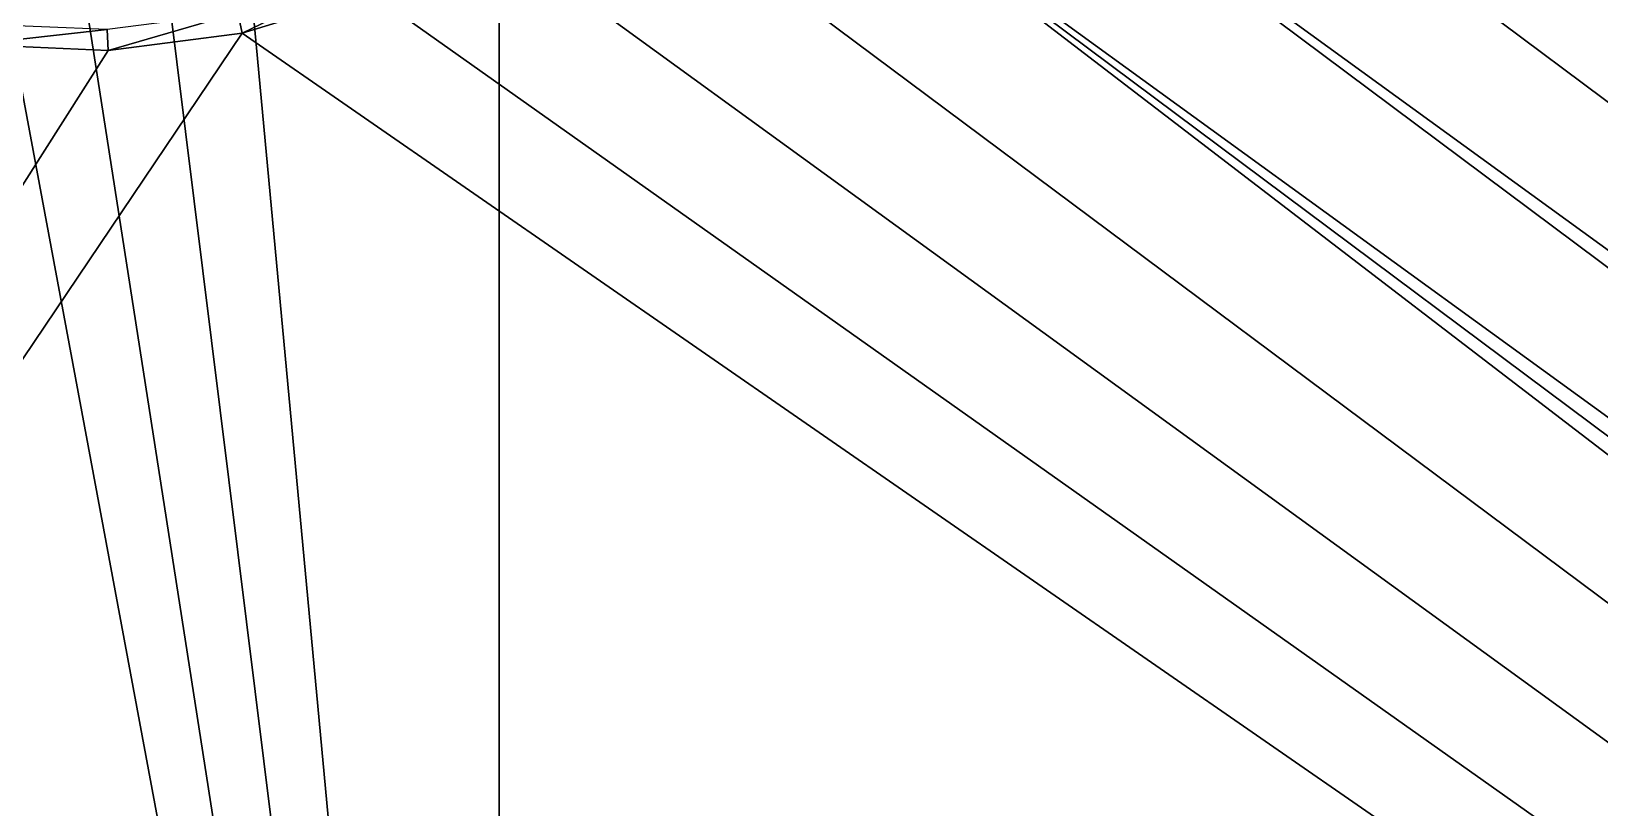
# Model space of a CAD drawing. Header units: millimetres. Extents: x 0 to 86.3, y 0 to 63.6.
# Drawn here: x 14.98 to 24.35, y 42.78 to 47.42 of the extents above; entities that cross this region are included whole.
import ezdxf

# ---------------------------------------------------------------- set-up
doc = ezdxf.new("R2010")
doc.units = ezdxf.units.MM
doc.layers.get('0').update_dxf_attribs({"color": 132, "linetype": 'CONTINUOUS'})

msp = doc.modelspace()

# ---------------------------------------------------------------- linework, layer by layer
at = {"invisible_edges": 16}
for points in [[(19.9319, 51.2641, 3.9624), (67.6687, 14.7298, 3.9624), (20.0005, 52.07, 3.9624)], [(20.0005, 52.07, 3.9624), (67.6687, 14.7298, 3.9624), (68.2759, 15.2641, 3.9624)], [(20.0005, 52.07, 3.9624), (68.2759, 15.2641, 3.9624), (68.9647, 15.6882, 3.9624)], [(68.9647, 15.6882, 3.9624), (70.5059, 47.3398, 3.9624), (20.0005, 52.07, 3.9624)], [(20.0005, 52.07, 3.9624), (70.5059, 47.3398, 3.9624), (69.7152, 47.5102, 3.9624)], [(19.9319, 51.2641, 3.9624), (19.7281, 50.4813, 3.9624), (67.6687, 14.7298, 3.9624)], [(67.6687, 14.7298, 3.9624), (19.7281, 50.4813, 3.9624), (19.3949, 49.7443, 3.9624)], [(67.1606, 14.1004, 3.9624), (19.3949, 49.7443, 3.9624), (18.942, 49.0741, 3.9624)], [(67.6687, 14.7298, 3.9624), (19.3949, 49.7443, 3.9624), (67.1606, 14.1004, 3.9624)], [(18.3823, 48.4902, 3.9624), (66.4967, 12.6316, 3.9624), (18.942, 49.0741, 3.9624)], [(67.1606, 14.1004, 3.9624), (18.942, 49.0741, 3.9624), (66.7661, 13.3943, 3.9624)], [(66.7661, 13.3943, 3.9624), (18.942, 49.0741, 3.9624), (66.4967, 12.6316, 3.9624)], [(14.5627, 48.9663), (17.7716, 31.75), (10.6533, 31.75)], [(15.0969, 48.8979), (17.7716, 31.75), (14.5627, 48.9663)], [(17.7716, 31.75), (15.6349, 48.9207), (16.1613, 49.0342)], [(17.7716, 31.75), (16.1613, 49.0342), (17.7716, 47.625)], [(15.0969, 48.8979), (15.6349, 48.9207), (17.7716, 31.75)], [(17.732, 48.0092, 3.9624), (66.4967, 12.6316, 3.9624), (18.3823, 48.4902, 3.9624)], [(17.732, 48.0092, 3.9624), (17.0097, 47.645, 3.9624), (66.4967, 12.6316, 3.9624)], [(16.2102, 47.5296, 3.9722), (16.2363, 47.4082, 3.9624), (16.9634, 47.7603, 3.9722)], [(16.9634, 47.7603, 3.9722), (16.2363, 47.4082, 3.9624), (17.0097, 47.645, 3.9624)], [(66.4967, 12.6316, 3.9624), (17.0097, 47.645, 3.9624), (16.2363, 47.4082, 3.9624)], [(17.7716, 47.625), (17.7716, 47.625, 1.5875), (17.7716, 31.75)], [(17.7716, 31.75), (17.7716, 47.625, 1.5875), (17.7716, 15.875, 1.5875)], [(17.7716, 47.625, 1.5875), (68.5716, 47.625, 1.5875), (17.7716, 15.875, 1.5875)], [(17.7716, 15.875, 1.5875), (68.5716, 47.625, 1.5875), (68.5716, 15.875, 1.5875)], [(14.6417, 47.4629, 3.9722), (14.6259, 47.3398, 3.9624), (15.4288, 47.4295, 3.9722)], [(15.4288, 47.4295, 3.9722), (15.434, 47.3055, 3.9624), (16.2102, 47.5296, 3.9722)], [(16.2102, 47.5296, 3.9722), (15.434, 47.3055, 3.9624), (16.2363, 47.4082, 3.9624)], [(66.4967, 12.6316, 3.9624), (16.2363, 47.4082, 3.9624), (3.207, 28.0715, 3.9624)], [(3.207, 28.0715, 3.9624), (16.2363, 47.4082, 3.9624), (15.434, 47.3055, 3.9624)], [(15.4288, 47.4295, 3.9722), (14.6259, 47.3398, 3.9624), (15.434, 47.3055, 3.9624)], [(3.207, 28.0715, 3.9624), (15.434, 47.3055, 3.9624), (14.6259, 47.3398, 3.9624)]]:
    msp.add_3dface(points, dxfattribs=at)

doc.saveas('drawing.dxf')
